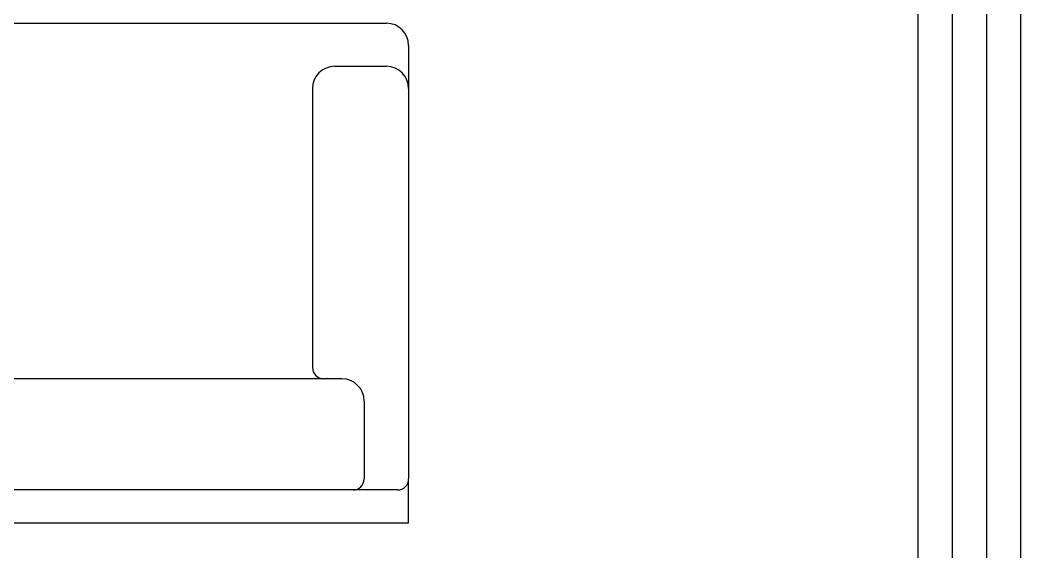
# Model space of a CAD drawing. Header units: millimetres. Extents: x -336 to -33, y -135 to 770.
# Drawn here: x -208.735 to -205.816, y 718.798 to 720.349 of the extents above; entities that cross this region are included whole.
import ezdxf

# ---------------------------------------------------------------- set-up
doc = ezdxf.new("R2010")
doc.units = ezdxf.units.MM
doc.header["$LTSCALE"] = 50
doc.header["$MEASUREMENT"] = 0
doc.layers.get('0').update_dxf_attribs({"linetype": 'CONTINUOUS'})
doc.layers.add('-HIDRO', color=8, linetype='CONTINUOUS')

# ---------------------------------------------------------------- blocks, each defined once
blk = doc.blocks.new('A$C7AFB675E')
at = {"color": 8}
for p, q in [((5.2102, 2.8261), (5.9902, 2.8261)), ((6.0702, 2.8261), (5.9902, 2.8261)), ((6.0702, 2.8261), (6.0702, 0.4261)), ((6.0102, 2.8061), (6.0102, 2.7261)), ((5.1702, 2.0411), (5.1702, 2.7861)), ((5.2477, 2.6931), (5.2477, 2.7861)), ((5.8502, 2.7461), (5.9902, 2.7461)), ((6.0102, 2.7261), (6.0102, 2.0211)), ((5.8102, 2.7061), (5.8102, 2.0411)), ((5.2877, 2.6531), (5.7902, 2.6531))]:
    blk.add_line(p, q, dxfattribs=at)
for centre, radius, start, end in [((5.2102, 2.7861), 0.04, 90, 180), ((5.2877, 2.7861), 0.04, 90, 180), ((5.9902, 2.8061), 0.02, 0, 90), ((5.8502, 2.7061), 0.04, 90, 180), ((5.9902, 2.7261), 0.02, 0, 90), ((5.2877, 2.6931), 0.04, 180, 270), ((5.7902, 2.6731), 0.02, 270, 0)]:
    blk.add_arc(centre, radius, start, end, dxfattribs=at)

msp = doc.modelspace()

# ---------------------------------------------------------------- linework, layer by layer
at = {"layer": '-HIDRO', "linetype": 'Continuous'}
for p, q in [((-206.1164, 718.3299), (-206.1164, 722.3299)), ((-206.0164, 718.3299), (-206.0164, 722.3299)), ((-205.9164, 718.3299), (-205.9164, 722.3299)), ((-205.8164, 718.3299), (-205.8164, 722.3299))]:
    msp.add_line(p, q, dxfattribs=at)
at = {"layer": '-HIDRO', "linetype": 'Continuous', "flags": 128}
msp.add_lwpolyline([(-205.8164, 747.2511), (-216.5164, 747.2511), (-216.5164, 723.8333), (-213.8164, 723.8333), (-213.8164, 722.1333), (-216.5164, 722.1333), (-216.5164, 709.8333), (-209.9164, 709.8333), (-209.9164, 716.5333), (-205.8164, 716.5333), (-205.8164, 733.4466), (-208.5164, 733.4466), (-208.5164, 737.144), (-205.8164, 737.144), (-205.8164, 747.2511)], dxfattribs=at)

# ---------------------------------------------------------------- block references
at = {"layer": '-HIDRO', "ltscale": 0.35, "xscale": 1.62, "yscale": 1.62, "zscale": 1.62, "rotation": 270}
msp.add_blockref('A$C7AFB675E', (-212.1804, 728.7157), dxfattribs=at)

doc.saveas('drawing.dxf')
